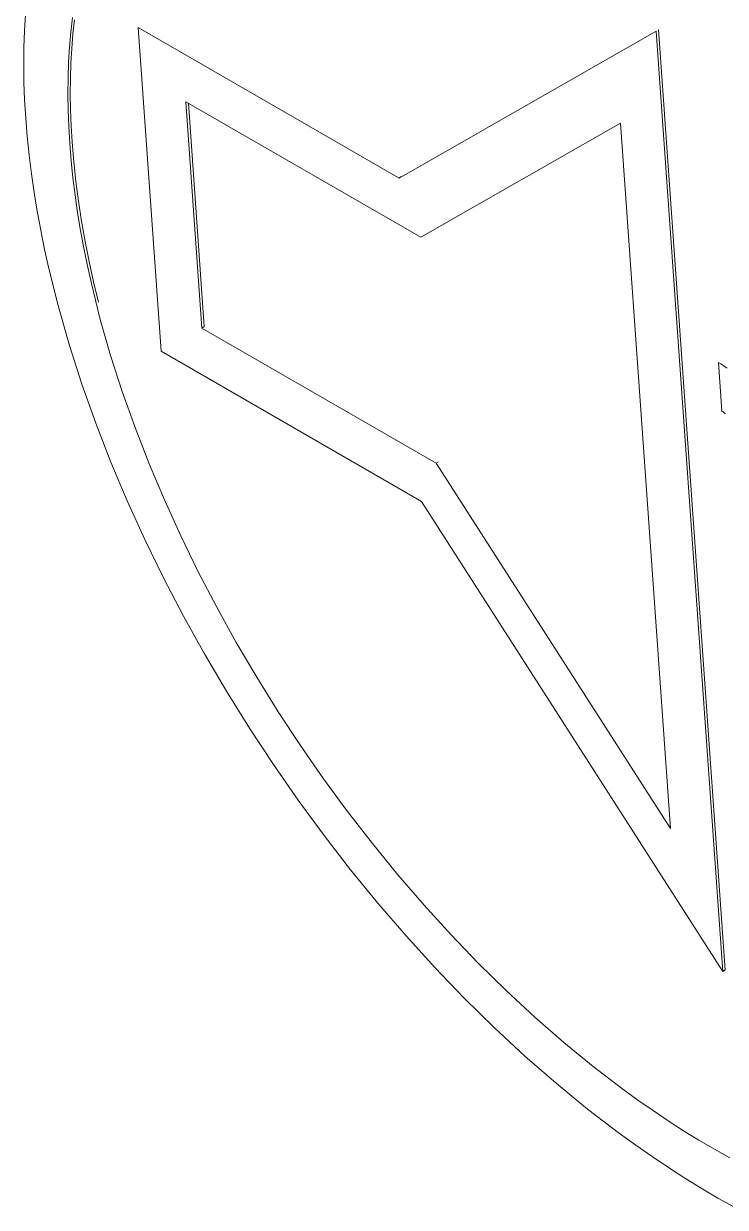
# Model space of a CAD drawing. Header units: inches. Extents: x -8 to 201, y -1 to 136.
# Drawn here: x 145.154 to 145.685, y 70.099 to 70.995 of the extents above; entities that cross this region are included whole.
import ezdxf

# ---------------------------------------------------------------- set-up
doc = ezdxf.new("R2010")
doc.units = ezdxf.units.IN
doc.layers.add('ZANO_R', color=7, linetype='Continuous', lineweight=0)

msp = doc.modelspace()

# ---------------------------------------------------------------- linework, layer by layer
at = {"layer": 'ZANO_R'}
for p, q in [((145.15439, 70.9898), (145.15513, 71.00219)), ((145.19074, 70.99986), (145.18948, 70.98883)), ((145.1922, 70.99816), (145.19104, 70.98743)), ((145.2579, 70.74723), (145.24051, 70.99231)), ((145.24051, 70.99231), (145.43783, 70.87839)), ((145.15394, 70.97713), (145.15439, 70.9898)), ((145.18948, 70.98883), (145.1885, 70.97755)), ((145.19104, 70.98743), (145.19015, 70.97645)), ((145.43783, 70.87839), (145.63237, 70.98968)), ((145.63237, 70.98968), (145.68288, 70.27778)), ((145.63417, 70.99072), (145.68468, 70.27881)), ((145.15381, 70.9642), (145.15394, 70.97713)), ((145.1885, 70.97755), (145.18781, 70.96601)), ((145.19015, 70.97645), (145.18952, 70.96522)), ((145.18781, 70.96601), (145.1874, 70.95421)), ((145.154, 70.95098), (145.15381, 70.9642)), ((145.18952, 70.96522), (145.18916, 70.95376)), ((145.1545, 70.9375), (145.154, 70.95098)), ((145.1874, 70.95421), (145.18727, 70.94216)), ((145.18916, 70.95376), (145.18908, 70.94206)), ((145.18727, 70.94216), (145.18745, 70.92986)), ((145.18908, 70.94206), (145.18926, 70.93012)), ((145.15532, 70.92376), (145.1545, 70.9375)), ((145.18745, 70.92986), (145.18791, 70.9173)), ((145.18926, 70.93012), (145.18973, 70.91794)), ((145.45423, 70.83354), (145.27647, 70.93617)), ((145.27647, 70.93617), (145.28862, 70.76489)), ((145.27842, 70.93505), (145.29041, 70.76608)), ((145.15646, 70.90983), (145.15532, 70.92376)), ((145.18791, 70.9173), (145.18868, 70.9045)), ((145.18973, 70.91794), (145.19048, 70.90554)), ((145.60534, 70.91998), (145.45423, 70.83354)), ((145.64322, 70.38605), (145.60534, 70.91998)), ((145.15791, 70.8958), (145.15646, 70.90983)), ((145.18868, 70.9045), (145.18974, 70.89153)), ((145.19048, 70.90554), (145.19171, 70.89073)), ((145.15967, 70.88168), (145.15791, 70.8958)), ((145.18974, 70.89153), (145.19109, 70.87846)), ((145.19171, 70.89073), (145.19332, 70.87581)), ((145.16172, 70.86748), (145.15967, 70.88168)), ((145.19109, 70.87846), (145.19273, 70.86531)), ((145.19332, 70.87581), (145.1953, 70.86078)), ((145.43783, 70.87839), (145.43949, 70.8795)), ((145.16408, 70.8532), (145.16172, 70.86748)), ((145.19273, 70.86531), (145.19464, 70.85209)), ((145.1953, 70.86078), (145.19764, 70.84566)), ((145.16672, 70.83885), (145.16408, 70.8532)), ((145.19464, 70.85209), (145.19683, 70.83879)), ((145.19764, 70.84566), (145.20033, 70.83044)), ((145.16966, 70.82443), (145.16672, 70.83885)), ((145.19683, 70.83879), (145.1993, 70.82542)), ((145.17288, 70.80996), (145.16966, 70.82443)), ((145.1993, 70.82542), (145.20203, 70.812)), ((145.20033, 70.83044), (145.20338, 70.81514)), ((145.20338, 70.81514), (145.20677, 70.79978)), ((145.18015, 70.78086), (145.17288, 70.80996)), ((145.20203, 70.812), (145.20503, 70.79852)), ((145.20503, 70.79852), (145.2118, 70.77142)), ((145.20677, 70.79978), (145.21051, 70.78434)), ((145.18851, 70.75161), (145.18015, 70.78086)), ((145.2118, 70.77142), (145.21959, 70.74418)), ((145.28862, 70.76489), (145.29041, 70.76608)), ((145.28862, 70.76489), (145.46603, 70.66259)), ((145.19793, 70.72226), (145.18851, 70.75161)), ((145.21959, 70.74418), (145.22836, 70.71684)), ((145.45484, 70.63368), (145.2579, 70.74723)), ((145.68214, 70.70196), (145.67953, 70.73884)), ((145.67953, 70.73884), (145.68122, 70.73783)), ((145.68122, 70.73783), (145.6829, 70.73675)), ((145.6829, 70.73675), (145.68458, 70.7356)), ((145.68458, 70.7356), (145.68625, 70.73438)), ((145.20836, 70.69286), (145.19793, 70.72226)), ((145.22836, 70.71684), (145.23808, 70.68946)), ((145.68243, 70.70179), (145.68214, 70.70196)), ((145.68271, 70.7016), (145.68243, 70.70179)), ((145.683, 70.70141), (145.68271, 70.7016)), ((145.68329, 70.7012), (145.683, 70.70141)), ((145.68359, 70.70097), (145.68329, 70.7012)), ((145.68389, 70.70074), (145.68359, 70.70097)), ((145.68419, 70.70049), (145.68389, 70.70074)), ((145.68449, 70.70022), (145.68419, 70.70049)), ((145.6848, 70.69995), (145.68449, 70.70022)), ((145.21979, 70.66345), (145.20836, 70.69286)), ((145.23808, 70.68946), (145.24872, 70.66208)), ((145.23217, 70.6341), (145.21979, 70.66345)), ((145.24872, 70.66208), (145.26025, 70.63474)), ((145.46603, 70.66259), (145.4677, 70.6637)), ((145.46603, 70.66259), (145.64322, 70.38605)), ((145.24547, 70.60486), (145.23217, 70.6341)), ((145.26025, 70.63474), (145.27264, 70.6075)), ((145.68288, 70.27778), (145.45484, 70.63368)), ((145.27264, 70.6075), (145.28585, 70.58041)), ((145.25966, 70.57576), (145.24547, 70.60486)), ((145.28585, 70.58041), (145.29986, 70.55351)), ((145.27471, 70.54688), (145.25966, 70.57576)), ((145.29986, 70.55351), (145.31464, 70.52685)), ((145.29058, 70.51826), (145.27471, 70.54688)), ((145.31464, 70.52685), (145.33016, 70.50048)), ((145.30724, 70.48995), (145.29058, 70.51826)), ((145.33016, 70.50048), (145.34638, 70.47445)), ((145.32465, 70.462), (145.30724, 70.48995)), ((145.34638, 70.47445), (145.36327, 70.44881)), ((145.34279, 70.43446), (145.32465, 70.462)), ((145.36327, 70.44881), (145.3808, 70.4236)), ((145.36162, 70.40739), (145.34279, 70.43446)), ((145.3808, 70.4236), (145.39895, 70.39887)), ((145.3811, 70.38084), (145.36162, 70.40739)), ((145.39895, 70.39887), (145.41767, 70.37467)), ((145.40121, 70.35486), (145.3811, 70.38084)), ((145.41767, 70.37467), (145.43695, 70.35105)), ((145.42191, 70.3295), (145.40121, 70.35486)), ((145.43695, 70.35105), (145.45675, 70.32806)), ((145.44316, 70.30481), (145.42191, 70.3295)), ((145.45675, 70.32806), (145.47703, 70.30575)), ((145.46494, 70.28085), (145.44316, 70.30481)), ((145.47703, 70.30575), (145.49777, 70.28415)), ((145.48721, 70.25767), (145.46494, 70.28085)), ((145.49777, 70.28415), (145.51894, 70.26333)), ((145.68288, 70.27778), (145.68467, 70.27897)), ((145.68468, 70.27881), (145.68461, 70.27893)), ((145.50994, 70.23531), (145.48721, 70.25767)), ((145.51894, 70.26333), (145.5405, 70.24333)), ((145.5405, 70.24333), (145.56242, 70.2242)), ((145.53309, 70.21384), (145.50994, 70.23531)), ((145.56242, 70.2242), (145.58468, 70.20598)), ((145.55663, 70.1933), (145.53309, 70.21384)), ((145.58468, 70.20598), (145.60725, 70.18873)), ((145.58053, 70.17374), (145.55663, 70.1933)), ((145.60725, 70.18873), (145.61863, 70.18048)), ((145.61863, 70.18048), (145.63008, 70.17249)), ((145.60476, 70.15521), (145.58053, 70.17374)), ((145.63008, 70.17249), (145.64159, 70.16477)), ((145.64159, 70.16477), (145.65316, 70.15731)), ((145.61699, 70.14636), (145.60476, 70.15521)), ((145.65316, 70.15731), (145.66478, 70.15014)), ((145.66478, 70.15014), (145.67644, 70.14324)), ((145.62928, 70.13778), (145.61699, 70.14636)), ((145.67644, 70.14324), (145.68809, 70.13668)), ((145.64164, 70.12948), (145.62928, 70.13778)), ((145.65406, 70.12148), (145.64164, 70.12948)), ((145.66653, 70.11377), (145.65406, 70.12148)), ((145.67906, 70.10637), (145.66653, 70.11377)), ((145.69156, 70.09932), (145.67906, 70.10637))]:
    msp.add_line(p, q, dxfattribs=at)

doc.saveas('drawing.dxf')
